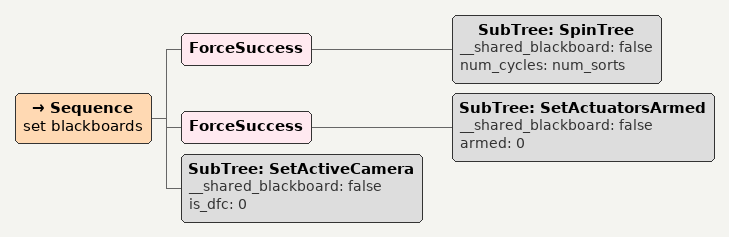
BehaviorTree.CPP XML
<Sequence name="set blackboards">
    <ForceSuccess>
        <SubTree ID="SpinTree" __shared_blackboard="false" num_cycles="num_sorts"/>
    </ForceSuccess>
    <ForceSuccess>
        <SubTree ID="SetActuatorsArmed" __shared_blackboard="false" armed="0"/>
    </ForceSuccess>
    <SubTree ID="SetActiveCamera" __shared_blackboard="false" is_dfc="0"/>
</Sequence>
